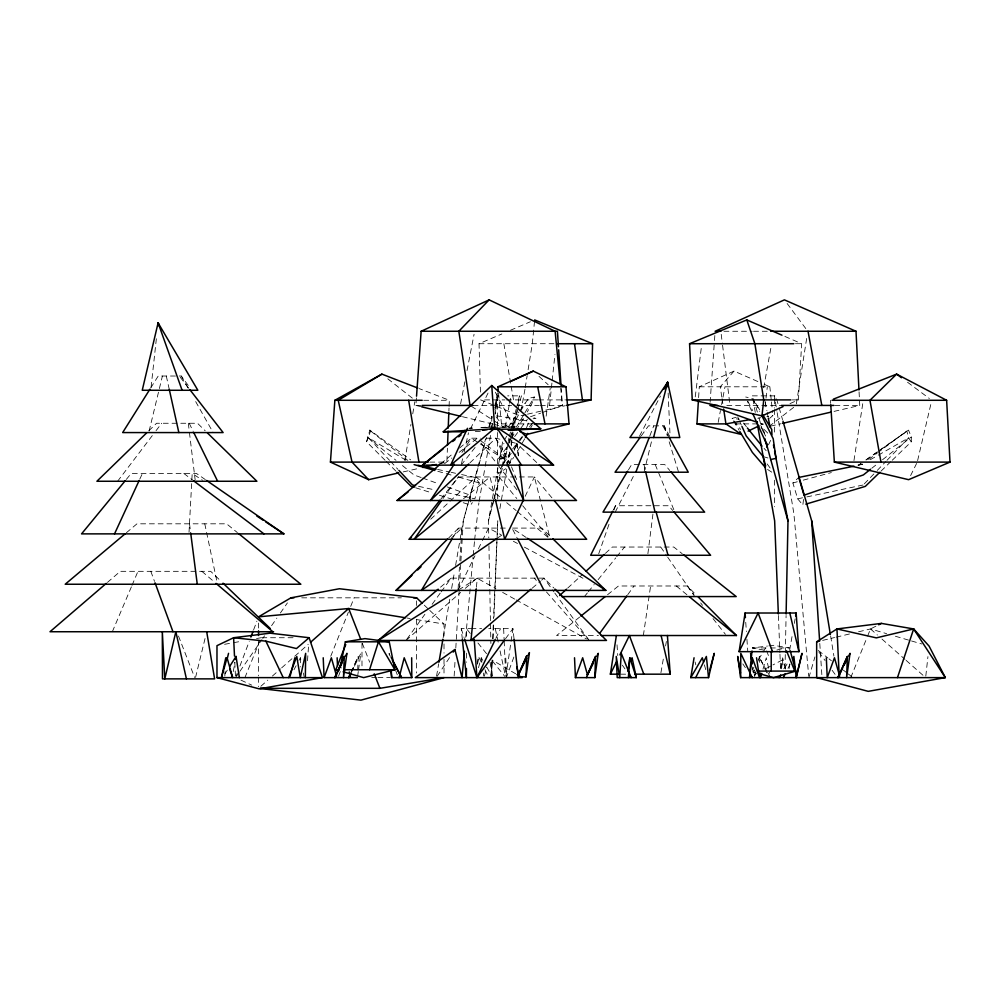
<?xml version="1.0" encoding="UTF-8"?>
<svg xmlns="http://www.w3.org/2000/svg" width="1000" height="1000" viewBox="0 0 1000 1000"><rect width="100%" height="100%" fill="white"/><g stroke="black" fill="none" stroke-linecap="round" stroke-linejoin="round"><path stroke-width="0.75" stroke-dasharray="5 3.75" d="M892.225 460.262L911.287 441.775L911.312 436.95L908.538 430.112L878.838 450.825M785.025 668.3L785.3 654.338M785.337 652.788L786.087 615.525M491.262 662.1L491.538 676.062L492.062 659.987L515.675 673.787M357.7 670.05L358.188 656.438L351.188 671.975M491.625 676.062L492.25 660.55M493.1 638.812L493.663 624.837M493.963 617.075L497.775 520.837L493.537 618.625M439.325 463.787L446.85 462.1L447.413 448.188M448.9 411.1L449.025 408.013M449.087 406.475L449.325 400.288L419.2 388.6M491.05 676.062L491.712 660.55M492.663 638.812L493.263 624.837M224.838 676.087L225.162 669.987M189.025 532.325L191.775 481.2M191.863 479.65L192.2 473.462L202.537 480.262M790.013 403.587L798.425 399.9L801.65 343.713L783.375 335.775M454.15 676.062L455.062 660.55M455.8 648.125L460.812 562.75M460.9 561.2L463.275 520.837L468.325 502.312M490.975 677.625L491.975 661.45M458.1 588.85L459.462 567.038M459.85 560.8L461.875 528.088L451.675 537.75M698.6 397.612L699.275 386.8L734.05 371.1L758.825 381.975M307.5 660.738L308.7 643.863M421.875 406.887L415.875 405.425L416.425 397.7M710.1 402.337L714.375 342.075M714.488 340.525L715.025 332.8M781.6 668.8L782.312 659.987L772.95 664.925M465.712 637.4L473.062 556.95M473.2 555.4L474.475 541.475M474.613 539.938L478.875 502.925M497.325 392.85L495.262 414.038L498.1 394.363M534.513 321.413L532.312 343.713L527.413 374.087M476.388 587.25L477.325 578.138L460.15 588.938M511.362 445.838L511.95 440.275L510.15 442.738M549.55 405.425L552.013 382.25M552.175 380.712L554.963 354.438M151.088 387.212L156.425 338.175M925.8 676.125L927.938 656.612M765.037 406.887L767.312 386.8M477.587 664L478.45 656.438L481.712 663.062M803.525 499.412L802.85 505.05L797.688 498.825L792.875 482.962L798.737 477.438M477.525 664L478.45 656.438M695.25 396.863L701.612 345.225M647.887 553.737L653.012 513.475M357.65 676.1L358.288 671.55M358.5 670.037L360.85 653.337L354.075 666.825M758.675 660.975L759.312 656.438L767 673.388M506 676.087L512.913 628.638L488.725 628.638M546.138 416.163L550.212 388.35M643.363 635.525L650.6 585.988M789.125 668.462L789.8 663.875M385.062 460.262L366.587 441.775L369.837 430.112L410.637 459.862M853.962 460.588L863.037 401.8M796.363 403.913L806.838 337.312M524.95 389.275L521.438 408.612M525.2 387.75L527.163 375.6M404.812 460.588L410.95 424.412M412.738 413.85L414.787 401.8M436.55 676.087L438.675 663.787M443.162 637.65L449.775 599.225M451.637 588.462L454.538 571.562M455.6 565.413L463.275 520.837L469.087 500M479.137 501.4L484.95 467.75M485.213 466.213L490.763 434.1M491.812 427.975L492.612 423.387M494.988 409.625L497.362 395.85L500.312 395.85M499.9 508.587L509.725 452M511.037 444.412L511.825 439.862M512.087 438.35L513.138 432.275M513.4 430.763L519.462 395.85L516.475 407.9M660.925 672.688L663.787 656.338M665.6 645.938L666.375 641.475M789.65 650.175L792.5 633.825M794.312 623.413L795.1 618.962M502.6 441.938L488.438 520.837L488.787 537.913M505.262 427.062L509.263 404.775M509.538 403.288L510.863 395.85M780.738 668.462L782.65 657.775L785.588 669.112M763.688 387.75L771.363 345.225M233.263 671.562L234.925 662.487M718.188 422.4L720.45 410.538M721.587 404.6L722.725 398.663M723 397.188L724.987 386.8M460.588 403.913L464.975 381.213M467.025 370.613L474.062 334.288M753.363 673.037L753.988 669.987M461.488 463.663L462.812 457.775M464.15 451.887L468.5 432.75M507.95 445.087L504.637 459.5L499.65 458.35L503.9 443.312M917.613 460.588L931.413 401.8M149.113 431.087L162.4 376.025M644.05 472.212L652.038 439.3M195.562 677.4L205.263 637.625M492.925 502.762L488.438 520.837L493.975 499.888M493.3 501.262L501.525 468.137M501.9 466.625L506.75 447.05M508.25 441.025L509 438.013M509.375 436.512L510.487 431.987M510.863 430.487L516.1 409.412M754.675 676.2L755.738 671.95M754.312 676.112L755.088 673.075M506.475 466L508.925 456.562L513.15 450.487M484.338 676.2L486.575 667.7M494.363 498.4L507.688 447.962M508.225 445.875L510.175 438.512M510.562 437.05L511.725 432.638M512.112 431.163L517.55 410.562M517.938 409.1L521.438 395.85L507.675 395.85M509.288 441.887L510.012 439.162M468.713 500.887L485.625 438.875M488.862 427L491.7 416.625M494.938 404.75L497.362 395.85L497.475 430.962M461.6 474.55L475.112 477.438L479.25 482.962L474.862 498.825L442.912 491.737M469.5 498.512L486.525 437.512M489.438 427.1L492.337 416.688M494.837 407.762L498.15 395.85M478.475 667.7L481.262 657.775L482.812 660.425M369.837 430.112L370.625 430.975L366.587 441.775M763 669.112L766.287 657.775L769.75 673.363M808.875 677.625L814.925 656.925M508.775 442.212L512.562 432.663M598.7 553.825L609.375 523.225M613.95 510.112L615.475 505.737L651.263 505.737M516.65 479.55L509.888 462.788L512.35 455.9M514.312 450.387L516.763 443.488L509.288 441.6M338.55 676.2L341.662 667.7M513.875 657.05L506.625 676.888L505.725 657.05M236.1 676.175L237.188 673.275M239.925 666.038L249.237 641.425M253.612 629.85L256.9 621.163M519.775 410.712L528.713 398.312L534.362 397.013L531.2 405.3L527.25 411.912M649.8 435.988L653.725 425.838M330.75 656.25L348.413 612.075M350.7 606.375L354.113 597.825M526.525 427.762L528.7 422.337M244.913 677.625L261.112 637.725L296.125 637.725M850.75 677.625L867.013 637.537M867.6 636.1L870.5 628.938L875.95 626.175M112.338 631.737L131.425 586.775M132.012 585.375L137.975 571.325M351.463 671.975L358.188 656.438M139.812 479.075L142.413 473.462M525.163 496.337L534.4 476.95L553.138 499.288M768.475 444.875L771.425 438.7M495.8 638.438L500.513 628.638M470.438 428.975L488.312 392.5M458 590.4L474.975 555.788M478.375 548.862L481.763 541.938M482.438 540.55L488.55 528.088L500.962 534.688M910.6 475.613L916.6 463.45M787.987 668.35L789.95 664.375M351.35 672.225L353.387 668.175M613.413 509.875L615.475 505.737M615.225 512.137L634.525 474.087M639.5 436.15L660.438 396.075M294 669.688L296.125 665.713M298.95 660.425L300.375 657.775L301.275 662.35M524.7 438.825L514.55 456.175M530.712 427.938L532.212 425.225M505.175 438.812L506.662 436.175M511.825 426.938L519.95 412.425M520.688 411.1L525.125 403.188M503.038 464.688L497.625 473.975L505.775 468.7M503.812 463.35L509.988 452.738M784.513 668.363L788.375 661.75M511.525 435.125L513.1 432.488M516.25 427.238L524.125 414.1M524.913 412.788L534.362 397.013M509.062 442.325L510.65 439.688M511.438 438.363L515.388 431.75M516.175 430.425L524.087 417.2M453.05 537.362L458.6 528.088L507.463 528.088M628.45 469.862L631.638 464.588L664.812 464.588L669.8 470.525M752.35 669.8L753.913 667.237M758.587 659.513L763.25 651.8M764.038 650.512L765.588 647.95M150.762 387.863L158.212 376.025L181.262 376.025L190.362 388.312M224.938 673.888L227.312 670.15M461.938 452.463L471.3 438.188L480.5 438.188M437.137 676.338L451.5 654.638M463.237 502.713L470.675 505.05L472.35 502.562M236.425 676.35L239.062 672.55M239.938 671.287L261.925 639.625M262.8 638.35L264.562 635.825M271.588 625.688L276.863 618.088M280.375 613.025L287.413 602.888M513.987 449.275L519.05 441.987M519.888 440.775L523.263 435.925M507.537 466.188L513.675 457.425M442.987 498.575L458.312 476.95L534.4 476.95L550.288 539.275M508.188 427.013L518.888 411.962M641.263 435.863L648.5 425.838L664.225 425.838L669.875 436.75M406.825 639.212L424.9 614.275M432.137 604.312L440.262 593.088M441.175 591.85L451.112 578.138L543.975 578.138L553.837 587.975M627.762 594.663L634.05 585.988M506.562 447.663L497.575 459.975L508.925 456.562M514.675 436.575L520.112 429.188M521.013 427.95L527.362 419.325M505.538 638.688L512.913 628.638L514.1 639.35M117.6 481.262L152.3 435.6M156.05 430.662L161.675 423.263M512.638 448.963L518.237 441.637M519.163 440.412L521.975 436.75M529.438 426.975L534.1 420.875M461.15 465.138L475.288 447.212M440.975 498.95L458.312 476.95M584.425 596.575L587.362 592.95M588.337 591.737L594.212 584.487M598.125 579.663L615.75 557.913M616.725 556.7L624.55 547.038M126.35 479.375L131.213 473.462L196.462 473.462L205.338 479.588M734.05 371.1L720.238 386.8L721.838 397.188M864.325 483.85L876.2 471.525M877.288 470.4L885.925 461.425M887 460.312L908.6 437.887L906.838 430.975L878.462 452.2M448.725 537.925L458.6 528.088M148.825 430.788L156.562 423.263L197.512 423.263L205.2 430.788M881.012 471.15L891.1 461.362M469.9 462.9L495.838 438.188L501.812 439.7M430.737 519.2L448.875 502.3M450.012 501.25L476.087 476.95L502 498.713M567.65 588.138L582.525 574.438M605.413 553.362L612.288 547.038L673.8 547.038L682.2 553.7M260.85 686.275L267.787 680.138M272.413 676.05L280.5 668.888M281.65 667.862L308.225 644.325M405.925 640.45L460.637 592.438M465.3 588.35L476.938 578.138L495.875 588.65M107.438 582.4L120.325 571.325L210.688 571.325L220.8 581.038M440.525 587.188L451.112 578.138M532.2 588.188L540.438 581.15M541.613 580.15L543.975 578.138L553.913 591.85M769.65 418.325L772.925 415.55L766.862 416.625M126.388 532.725L136.975 523.812L226.6 523.812L237.375 532.587M440.688 463.9L453.638 453.025M459.525 448.075L471.3 438.188L479.012 443.1M463.55 498.713L490.062 476.95L495.062 498.237M579.637 617.075L556.587 635.525L598.425 635.525M607.55 594.738L618.462 585.988L687.3 585.988L696.038 594.8M871.75 468.288L877.75 463.537M882.537 459.738L911.312 436.95M444.55 463.675L451.85 458.013M459.15 452.35L477.388 438.188M768.988 426.512L793.662 407.35M868.587 459.588L877.225 453.125M857.862 465.15L862.412 464.2L858.487 465.262L861.025 463.462M866.112 459.85L877.575 451.725M858.487 465.262L860.987 463.512M865.987 459.988L879.762 450.325M881.012 449.45L908.538 430.112M498 537.737L501.825 535.112M870.325 459.688L876.925 455.925M878.25 455.175L908.6 437.887L911.287 441.775M754.225 674.8L756.9 673.388M766.263 668.45L771.612 665.625M760.375 425.2L763.112 423.888L759.987 423.888M480.45 392.1L479.025 343.713L501.85 333.95M510.412 330.288L530.375 321.75M493.925 424.338L502.938 426.512L524.675 418.8M530.475 416.75L540.625 413.15M542.075 412.625L562.362 405.425L561.225 388.438M736.275 417.275L732.025 418.425L739.3 419.175M792.875 482.962L797.312 481.763M803.238 480.163L831.338 472.575M859.45 465L862.412 464.2M776.862 650.037L785.35 647.95M822.638 640.4L834.613 637.537M836.1 637.175L851.062 633.6M858.538 631.8L870.5 628.938L886.612 633.663M770.5 426.163L781.087 423.7M834.038 411.4L859.75 405.425L859.05 391.525M525.988 414.513L519.925 415.875L480.675 399.9L505 399.9M527.5 414.175L544.163 410.438M545.675 410.1L565.363 405.675M403.225 471.9L418.275 468.512M797.688 498.825L805.312 497.212M806.838 496.9L863.25 484.975M224.587 644.3L232.2 642.925M233.713 642.65L241.325 641.287M256.55 638.538L261.112 637.725M757.763 418.237L760.8 417.7M763.95 650.1L752.312 647.95L767.387 646.062M768.9 645.875L773.425 645.312L789.475 647.95L770.075 647.95M533.1 418.725L535.975 418.425L530.875 416.9M469.5 428.325L472.612 428.125M481.962 427.512L516.4 426.9L496.512 427.475M468.975 428.25L471.925 428.062M480.875 427.525L491.312 426.9M484.125 427.5L496.262 426.9M475.3 431.525L481.538 431.262M723.95 331.262L752.2 331.262M753.538 331.262L770.725 331.262M479.025 343.713L553.95 343.713M795.413 343.713L801.65 343.713M699.275 386.8L769.85 386.8L771.3 400.412M752.325 395.85L775.7 395.85M506.512 399.9L538.013 399.9M538.663 399.9L565.575 399.9M792.275 399.9L798.425 399.9M423.725 400.288L449.325 400.288M415.875 405.425L422 405.425M473.113 405.425L511.587 405.425M517.225 405.425L539.275 405.425M540.312 405.425L562.362 405.425L560.7 388.438M726.825 405.425L780.725 405.425M834.925 405.425L859.75 405.425M532.562 423.888L501.438 423.888L496.012 416.737M735.05 423.888L758.438 423.888M486.637 438.188L495.838 438.188L509.888 462.788L480.3 443.925M429.8 462.1L446.85 462.1M654.362 505.737L668.7 505.737L672.688 510.462M301.712 597.825L401.375 597.825M462.362 639.35L461.225 628.638L470.412 628.638M470.988 628.638L481.625 628.638M752.312 647.95L768.587 647.95M620.625 674.175L626.775 674.175M371.737 677.625L376.375 677.625M377.925 677.625L390.312 677.625M407.113 618.038L410.188 618.538M416.337 619.538L444.012 624.038L444.012 637.825M496.625 415.8L526.862 420.85M745.7 397.013L748.175 397.537M437.575 469.425L449.588 471.987M451.087 472.312L455.588 473.275M418.562 486.325L435.3 490.037M462.413 416.7L492.425 423.975M752.887 671.9L755.837 672.725M437.8 471.287L452.6 475.45M458.525 477.125L479.25 482.962M895.4 636.237L910.05 640.537M911.513 640.962L921.762 643.962M763.162 456.562L768.85 458.263M415.625 487.788L431.987 492.912M439.425 495.25L451.337 498.975M760.337 423.425L763.225 424.462M421.175 477.537L413.95 474.938L400.8 464.225M422.612 478.05L438.5 483.762M447.163 486.875L470.262 495.188L470.675 505.05M509.925 427.4L501.438 423.888L498.512 392.975M764.338 384.387L769.85 386.8M240.963 680.138L251.775 685.175M513.387 541.287L517.525 543.488M524.425 547.15L585.112 579.412M502.625 592.4L514.8 599.163M516.15 599.913L586.462 638.95M405.962 460.213L368.625 437.887L389.513 460.312M471.3 406.238L492.812 420.025M494.075 420.838L502.938 426.512M767.55 469.45L772.225 472.463M526.175 537.475L512.038 528.088L541.85 528.088L551.775 537.75M907.537 382.238L929.338 398.488M183.837 473.462L192.463 479.963M479.8 440.012L509.888 462.788M818.288 650.462L827.85 657.962M829.038 658.9L831.425 660.763M843.375 670.125L846.963 672.938M848.162 673.875L851.737 676.688M387.812 378.8L412.675 398.425M370.625 430.975L407.837 460.4M367.3 436.95L396.012 460.325M676.312 585.988L687.138 594.913M506.712 502.675L516.138 510.588M517.312 511.575L547.938 537.3M201.85 571.325L214.862 582.4M870.5 628.938L877.4 635.025M881.988 639.087L904.963 659.362M906.112 660.375L924.488 676.6M538.987 376.337L548.15 384.7M518.25 455.812L516.763 443.488L538.188 463.925M424.288 605.163L428.675 609.362M429.775 610.4L444.012 624.038M386.15 461.362L395.938 471.15M767.738 433.1L762.375 427.638L765.812 436.438L760.962 426.925M390.55 461.425L397.863 469.275M764.087 448.387L766.175 450.7M534.3 578.138L536.337 580.438M546.487 591.987L588.15 639.3M499.038 476.95L516.788 498.525M522.7 505.712L549.312 538.075M470.262 633.425L466.425 628.638L466.425 639.35M477.938 642.975L486.575 653.725M492.337 660.9L504.812 676.425M687.3 585.988L693.975 594.45M700.65 602.913L702.55 605.325M713.037 618.612L725.425 634.325M751.875 398.312L759.712 409.762M733.938 420.875L740.65 429.425M180.238 377.25L188.812 388.312M743.575 423.025L746.413 426.725M481.138 443.075L497.038 463.85M497.975 465.062L517.625 490.725M787.113 303.488L806.888 330.05M767.15 463.95L770.85 468.963M818.863 651.975L825.062 660.525M832.138 670.288L836.575 676.4M554.825 593.088L589.175 640.45M622.35 665.163L624.975 668.9M742.825 663.913L745.387 667.65M660.75 547.038L666.85 555.925M667.712 557.2L694.725 596.575M733.587 421.037L739.075 430.188M486.675 667.038L492.088 676.3M766.888 671L759.275 657.775L759.562 662.35M767.65 672.325L769.938 676.3M181.262 376.025L188.1 388.137M195.688 401.6L213.137 432.575M662.837 425.838L668.825 436.75M495.363 392.262L514.188 427.463M512.75 529.475L517.013 537.775M747.788 401.1L752.638 410.613M755.7 403.188L759.75 411.4M484.975 669.675L488.225 676.3M189.2 423.263L193.263 431.55M751.575 410.988L747.35 401.163M737.688 416.9L738.9 419.613M739.513 420.975L741.338 425.05M495.838 438.188L507.2 463.675M655.225 464.588L674.25 510.7M390.312 656.438L389.087 653.337L389.412 656.375M362.3 643.337L369.688 662.2M178.475 636.025L194.65 677.438M395.688 670.562L397.3 674.8M766.663 650.837L768.825 656.625M150.825 571.325L154.512 581.388M461.225 628.638L464.087 637.55M664.225 425.838L667.375 435.988M669.163 441.788L678.612 472.212M704.375 664.862L706.438 671.95M776.55 398.825L778.7 406.275M779.125 407.762L782.55 419.663M753.612 398.8L757.337 412.038M759 417.925L762.725 431.163M695.113 662.025L695.825 664.862M754.55 670.037L755.975 676.1M643.975 464.588L645.35 470.525M166.3 376.025L169.275 389.412M495.3 628.638L498.8 644.963M500.062 650.9L505.462 676.137M204.775 523.812L217.175 582.725M303.387 673.037L304.3 677.625M765.2 401.8L766.9 410.712M767.188 412.2L768.325 418.15M490.037 662.35L492.575 676.087M752.862 398.888L755.3 412.55M503.862 343.713L510.9 384.712M511.163 386.238L513.513 399.9M774.4 395.85L775.15 400.45M775.413 401.975L776.925 411.15M777.175 412.675L793.875 513.638L808.725 676.075M830.638 636.112L833.913 656.1M722.062 398.663L722.975 404.6M516.763 443.488L518.562 455.812M782.312 659.987L783.575 668.8M752.475 667L753.312 673.062M481.262 657.775L481.887 662.35M483.338 673.037L483.75 676.087M189.525 523.812L190.712 533.112M721.225 334.35L722.362 343.625M722.562 345.163L730.025 405.425M188.325 423.263L189.237 430.9M189.425 432.425L195.138 479.738M771.462 401.925L772.6 412.525M745.738 622.288L746.388 631.562M746.925 639.288L747.8 651.663M617.025 644.812L617.775 655.625M819.788 643.462L822.038 677.625M830.5 400.288L830.688 403.375M234.788 662.275L235.525 677.625M668.138 393L670.062 436M503.638 628.638L504.113 639.35M504.175 640.888L505.712 676.087M778.413 615.525L779.9 652.788M779.963 654.338L780.638 671.413M300.375 657.775L300.65 666.938M488.938 545.675L490.45 621.737M490.487 623.288L490.887 643.462M774.4 398.913L774.425 408.062M774.425 409.6L774.475 435.55M774.562 480.225L774.625 506.775M497.488 432.488L497.6 466.2M497.6 467.75L497.7 498.963M491.75 416.3L491.75 427.088M466.425 653.125L466.425 662.312M444.012 643.938L444.012 653.125M444.012 659.25L444.012 676.087M416.625 600.887L416.625 605.487M416.625 619.3L416.625 673.012M361.987 643.363L361.987 668.188M258.538 623.038L258.538 629.25M258.538 640.138L258.538 675.888M258.538 677.438L258.538 686.762"/><path stroke-width="1.5" d="M839.137 674.575L836.963 628.938L876.338 637.875L913.65 628.938L945.337 677.625L868.225 691.35L816.663 677.625L816.663 641.825L836.963 628.938L881.413 623.4L913.65 628.938L929.087 646.112L945.337 677.625L740.638 677.625L740.8 653.337L752.237 677.625L750.525 675.125M305.338 677.625L305.663 653.337L300.287 677.625L296.788 656.438L288.7 677.625M786.112 613.975L787.987 520.837L774.6 450.887M566.875 405.337L591.112 399.9L592.575 343.713L534.663 319.925M342.188 662.788L334.725 677.625L344.263 656.438L343.512 677.625L346.925 653.337L345.575 656.038M519.012 676.888L526.025 676.888L526.775 655.713L517.875 675.475M574.525 657.775L575.425 677.625L594.825 677.625L595.575 656.438L587.3 674.8M842.588 668.175L837.837 677.625L847.375 656.438L846.625 677.625L850.037 653.337L848.688 656.038M447.537 445.1L448.088 431.188M448.212 428.1L448.837 412.65M696.95 423.888L725.938 423.888L741.275 434.425L696.95 423.888L698.4 400.712M416.538 396.163L421.138 331.262L489.137 299.862L555.112 331.262L560.25 383.8M398.713 472.912L368.625 479.675L330.438 462.1L334.862 400.288L381.9 374.125L417.762 388.038M628.387 677.625L629.812 657.775L636.3 677.625L617.212 677.625L616.237 656.438L619.712 677.625L621.263 653.337L631.1 677.625L629.35 675.125M464.438 651.325L462.025 677.625L454.888 649.538L415.275 677.625L522.238 677.625L516.987 674.55M476.238 588.775L470.95 640.45L531.013 589.188M749.938 671.087L752 651.038M157.762 325.925L158.1 322.863L197.862 390.275L142.25 390.275L158.1 322.863L159.188 325.725M761.963 415.875L763.75 399.9L754.875 343.713L746.8 319.925L689.575 343.713L692.237 399.9L761.963 415.875L783 406.662M627.975 671.513L629.812 657.775M526.025 676.888L529.438 652.613L528.088 655.312M594.825 677.625L598.237 653.337L596.888 656.038M749.412 677.625L752.262 657.775L759.562 677.625L756.525 657.775M617.975 674.175L610.375 674.175L616.375 635.525M739.1 651.663L745.088 613.013L796.137 613.013L798.925 651.663L739.1 651.663L758.112 613.013L772.537 651.663M709.613 670.475L714.237 653.337L708.538 677.625L690.788 677.625L694.062 657.775M438.938 662.25L442.9 639.188M795.612 615.988L796.137 613.013M235.487 659.463L236.038 656.438L229.7 666.4M340.3 666.8L345.363 641.812L364.963 638.625L389.225 641.812L394.9 669.737L363.663 677.625L343.137 671.812M225.787 657.775L221.438 677.625L227.075 657.775L232.65 677.625L229.713 669.112M796.1 677.625L802 653.337L796.25 677.625L793.888 656.438L792.575 659.087M227.138 659.05L228.55 653.337M631.362 660.612L632.075 657.775L636.3 677.625M653.575 437.537L667.65 382.25L679.788 437.537L629.938 437.537L667.65 382.25L667.862 386.85M290.113 676.2L294.862 657.775M399.113 677.625L404.212 657.775L411.8 677.625L391.688 677.625L390.875 670.037M761.762 673.363L760.525 677.625L760.238 673.037M369.562 669.737L378.462 641.812L394.9 669.737L344.188 669.737M897.475 677.625L913.65 628.938M357.438 677.625L324.113 677.625L331.362 657.775L336.575 676.2M575.425 677.625L582.675 657.775L587.487 674.788M250.875 637.087L253.062 631.3M635.812 472.212L649.25 437.438M338.738 670.562L335.8 669.737L345.763 644.6M335.1 677.625L344.263 656.438M349.025 677.625L350.85 673.388M518.225 675.475L526.775 655.713M586.413 677.625L595.575 656.438M838.213 677.625L847.375 656.438M350.55 673.388L348.638 677.625L350 674.925M467.45 428.325L450.688 465.138L493.925 428.862M114.525 533.875L139.162 480.487M523.188 500.5L504.712 539.275L495.425 499.75M495.125 639.837L476.95 677.625L464.562 639.025M610.375 674.175L616.487 661.762M619.888 654.85L629.4 635.525L643.825 674.175M783.388 677.625L785.35 673.65M517.913 675.537L526.725 658M612.712 511.25L590.638 555.275L710.612 555.275L673.688 511.637M587.388 674.925L593.5 662.788M695.7 677.625L706.363 656.438L708.538 677.625M843.938 665.475L846.65 660.088M664.05 389.162L667.65 382.25M525.45 437.463L527.7 433.375M690.788 677.625L702.312 657.775L703.55 662.025M779.1 677.625L780.65 674.975M452.262 538.688L421.4 590.4L496.725 538.612M627.663 471.188L602.975 512.137L704.65 512.137L670.788 471.712M149.938 389.175L122.662 432.575L223.113 432.575L189.762 389.538M454.275 464.15L430.425 500.5L468.762 463.975M453.188 652.087L454.888 649.538M441.175 501.112L414.125 539.275L461.138 500.688M640.362 437.125L615.05 472.212L688.263 472.212L669.575 438.113M599.925 633.05L626.862 595.9M504.613 639.95L476.95 677.625L474.225 639.35M554.125 500.475L586.675 539.275L409.2 539.275L440.012 500.175M125.375 480.562L81.55 533.875L283.9 533.875L206.6 480.462M489.137 299.862L458.825 331.262L470.037 405.425M552.875 538.825L605.812 590.4L396.087 590.4L447.625 539.012M146.613 432.925L96.912 481.262L256.887 481.262L207.4 432.925M879.887 472.238L865.312 486.388L805.825 504.162M464.513 431.788L443.237 431.788L491.75 385.487L540.775 428.812L508.038 430.175M396.087 590.4L411.962 575.363M417.638 569.987L421.037 566.763M409.2 539.275L411.463 537.163M559.637 595.525L566.5 589.2M585.962 571.275L604.275 554.412M310.538 642.288L348.675 608.525L405.575 617.788M106.263 583.4L50 631.737L273.612 631.737M554.938 589.062L606.487 640.45L378.2 640.45L438.175 589.188M125.213 533.725L65.2 584.237L300.85 584.237L238.575 533.562M539.312 465L576.525 500.5L397.113 500.5L439.5 464.9M518.525 429.087L553.575 465.138L422.475 465.138L465.087 430.262M580.85 616.1L605.125 596.675M870.55 469.237L863.363 474.938L804.025 495.188L798.737 477.438L854 466.175M422.475 465.138L442.975 449.087M452.612 441.538L455.025 439.65M458.65 436.825L461.062 434.938M397.113 500.5L408.062 492.013M378.2 640.45L458.825 589.763M381.9 374.125L338.212 400.288L352.038 462.1L368.625 479.675M422.1 603.062L416.625 597.825L339.4 588.737L290.925 597.825L258.538 616.825L348.675 608.525L360.6 638.987M878.688 624.788L881.413 623.4M748.1 431.138L759.013 425.863M511.438 381.15L533.263 371.1L565.962 386.8L569.038 423.888L526.912 434.425L519.837 431.5M498.363 391.438L497.925 386.8L533.263 371.1M833.375 399.15L896.625 374.125L946.637 400.288L950 462.1L908.6 479.675L834.35 462.1L830.788 404.925M790.25 650.837L795.738 671.087L773.562 677.625L758.8 673.538M816.663 641.825L819.65 641.112M782.6 423.35L831.012 412.113M422.788 467.5L436.325 464.462M752.862 413.825L766.413 443.65L770.713 459.5L776.025 458.35L773.213 438.812L761.762 415.513M322.45 677.625L259.237 688.875L216.975 677.625L216.975 645.675L233.612 637.725L270.05 633.175L309.137 637.725L322.45 677.625L216.975 677.625M750.188 419.588L725.938 423.888L723.65 409.05M260.1 688.325L379.913 688.325L444.012 677.625L360.938 700.138L260.1 688.5M482.663 430.213L487.2 429.688M490.225 429.338L540.775 428.812L508.6 429.712M443.237 431.788L494.75 428.812L491.75 385.487M421.138 331.262L557.425 331.262L558.45 346.712M720.837 331.262L715.138 331.262L784.412 299.862L856.012 331.262L858.962 389.975M770.662 331.262L856.012 331.262M557.612 343.713L592.575 343.713M689.575 343.713L793.863 343.713M497.925 386.8L565.962 386.8M567.112 399.9L591.112 399.9M692.237 399.9L790.888 399.9M334.862 400.288L422.212 400.288M832.013 400.288L946.637 400.288M422.062 405.425L473.113 405.425M717.625 405.425L709.875 405.425L757.463 422.4M781.375 405.425L833.962 405.425M534.113 423.888L569.038 423.888M330.438 462.1L428.25 462.1M834.35 462.1L950 462.1M561.575 596.575L736.225 596.575L683.4 554.663M290.925 597.825L294.012 597.825M413.575 597.825L416.625 597.825M601.237 635.525L736.438 635.525L698.225 597M308.312 637.725L309.137 637.725L296.475 648.562L265.887 641.162L233.612 637.725L234.5 656.137M345.363 641.812L389.225 641.812M335.8 669.737L338.888 669.737M757.537 671.087L795.738 671.087M634.7 674.175L670.212 674.175L667.412 635.525M418.05 465.262L436.075 469.113M415.525 485.65L412.488 484.975L398.913 470.4M421.875 406.887L460.9 416.337M414.113 464.613L434.837 470.45M414.137 487.312L411.15 486.388L397.025 472.238M746.8 319.925L781.963 335.175M603.05 588.938L605.812 590.4L527.45 538.325M550.925 463.512L553.575 465.138L498.8 428.6M256.775 516L263.238 520.262M265.812 521.962L283.9 533.875M901.475 377.738L896.625 374.125L869.963 400.288L880.975 462.1M193.7 480.887L263.975 533.875M689.538 596.888L736.438 635.525M216.038 583.4L272.825 631.737M223.05 583.188L270.238 628.5M761.988 446.075L747.35 427.95M765.375 467.525L752.375 452.413L739.85 431.5M497.1 428.175L521.512 465.138M762.925 415.037L771.75 429.513L771.938 434.812M392.438 660.413L401.613 677.625L391.175 657.387M517.725 539.163L544.025 590.4M193.938 432.925L217.65 481.262M265.887 641.162L283.212 677.625M741.938 426.413L746.2 435.925L763.162 456.562L765.662 466M507.837 465.1L523.638 500.5L519.362 465.062M786.525 650.837L794.775 671.087M374.225 673.812L379.913 688.325M155.05 582.825L172.975 631.737M158.1 322.863L182.1 390.275M782.975 421.15L811.675 520.837L830.375 634.575M839.688 676.2L834.475 657.775L827.225 677.625L826.325 657.775M516.688 666.963L518.688 674.05M349.3 671.95L350.5 676.2M764.8 438.512L767.288 447.337L766.737 443.25M770.713 459.5L787.987 520.837M656.025 511.75L668.037 555.275M789.812 613.013L798.925 651.663M751.325 656.375L750.612 653.337L751.438 659.412M661.1 635.525L670.212 674.175M645.7 472.013L655.05 512.137M186.425 678.875L175.85 631.737L164.8 678.875L162.312 631.737L162.488 678.875L214.6 678.875L206.7 631.737M169.275 389.412L178.837 432.575M537.7 386.8L545 423.888M768.325 418.15L770.037 427.062M773.45 444.925L774.025 447.9M808.025 331.262L821.825 405.425M756.925 421.65L774.65 520.837L778.35 613.975M740.5 673.075L737.688 656.438L740.638 677.625M408.663 400.288L418.95 462.1M236.038 656.438L239.387 677.625M574.513 343.713L582.425 399.9M190.712 533.112L197.262 584.237M514.1 639.35L518.337 677.625M462.362 639.35L466.425 677.625L466.425 668.438M745.088 613.013L745.413 617.65M811.675 520.837L819.587 640.362M558.663 349.8L561.025 385.337M391.2 670.05L391.688 677.625M337.137 657.775L337.475 665.413M323.212 657.775L324.113 677.625M752.262 657.775L752.312 663.875M411.675 657.775L411.8 677.625M771.213 651.438L771.213 671.087M258.538 630.812L258.538 635.475"/></g></svg>
